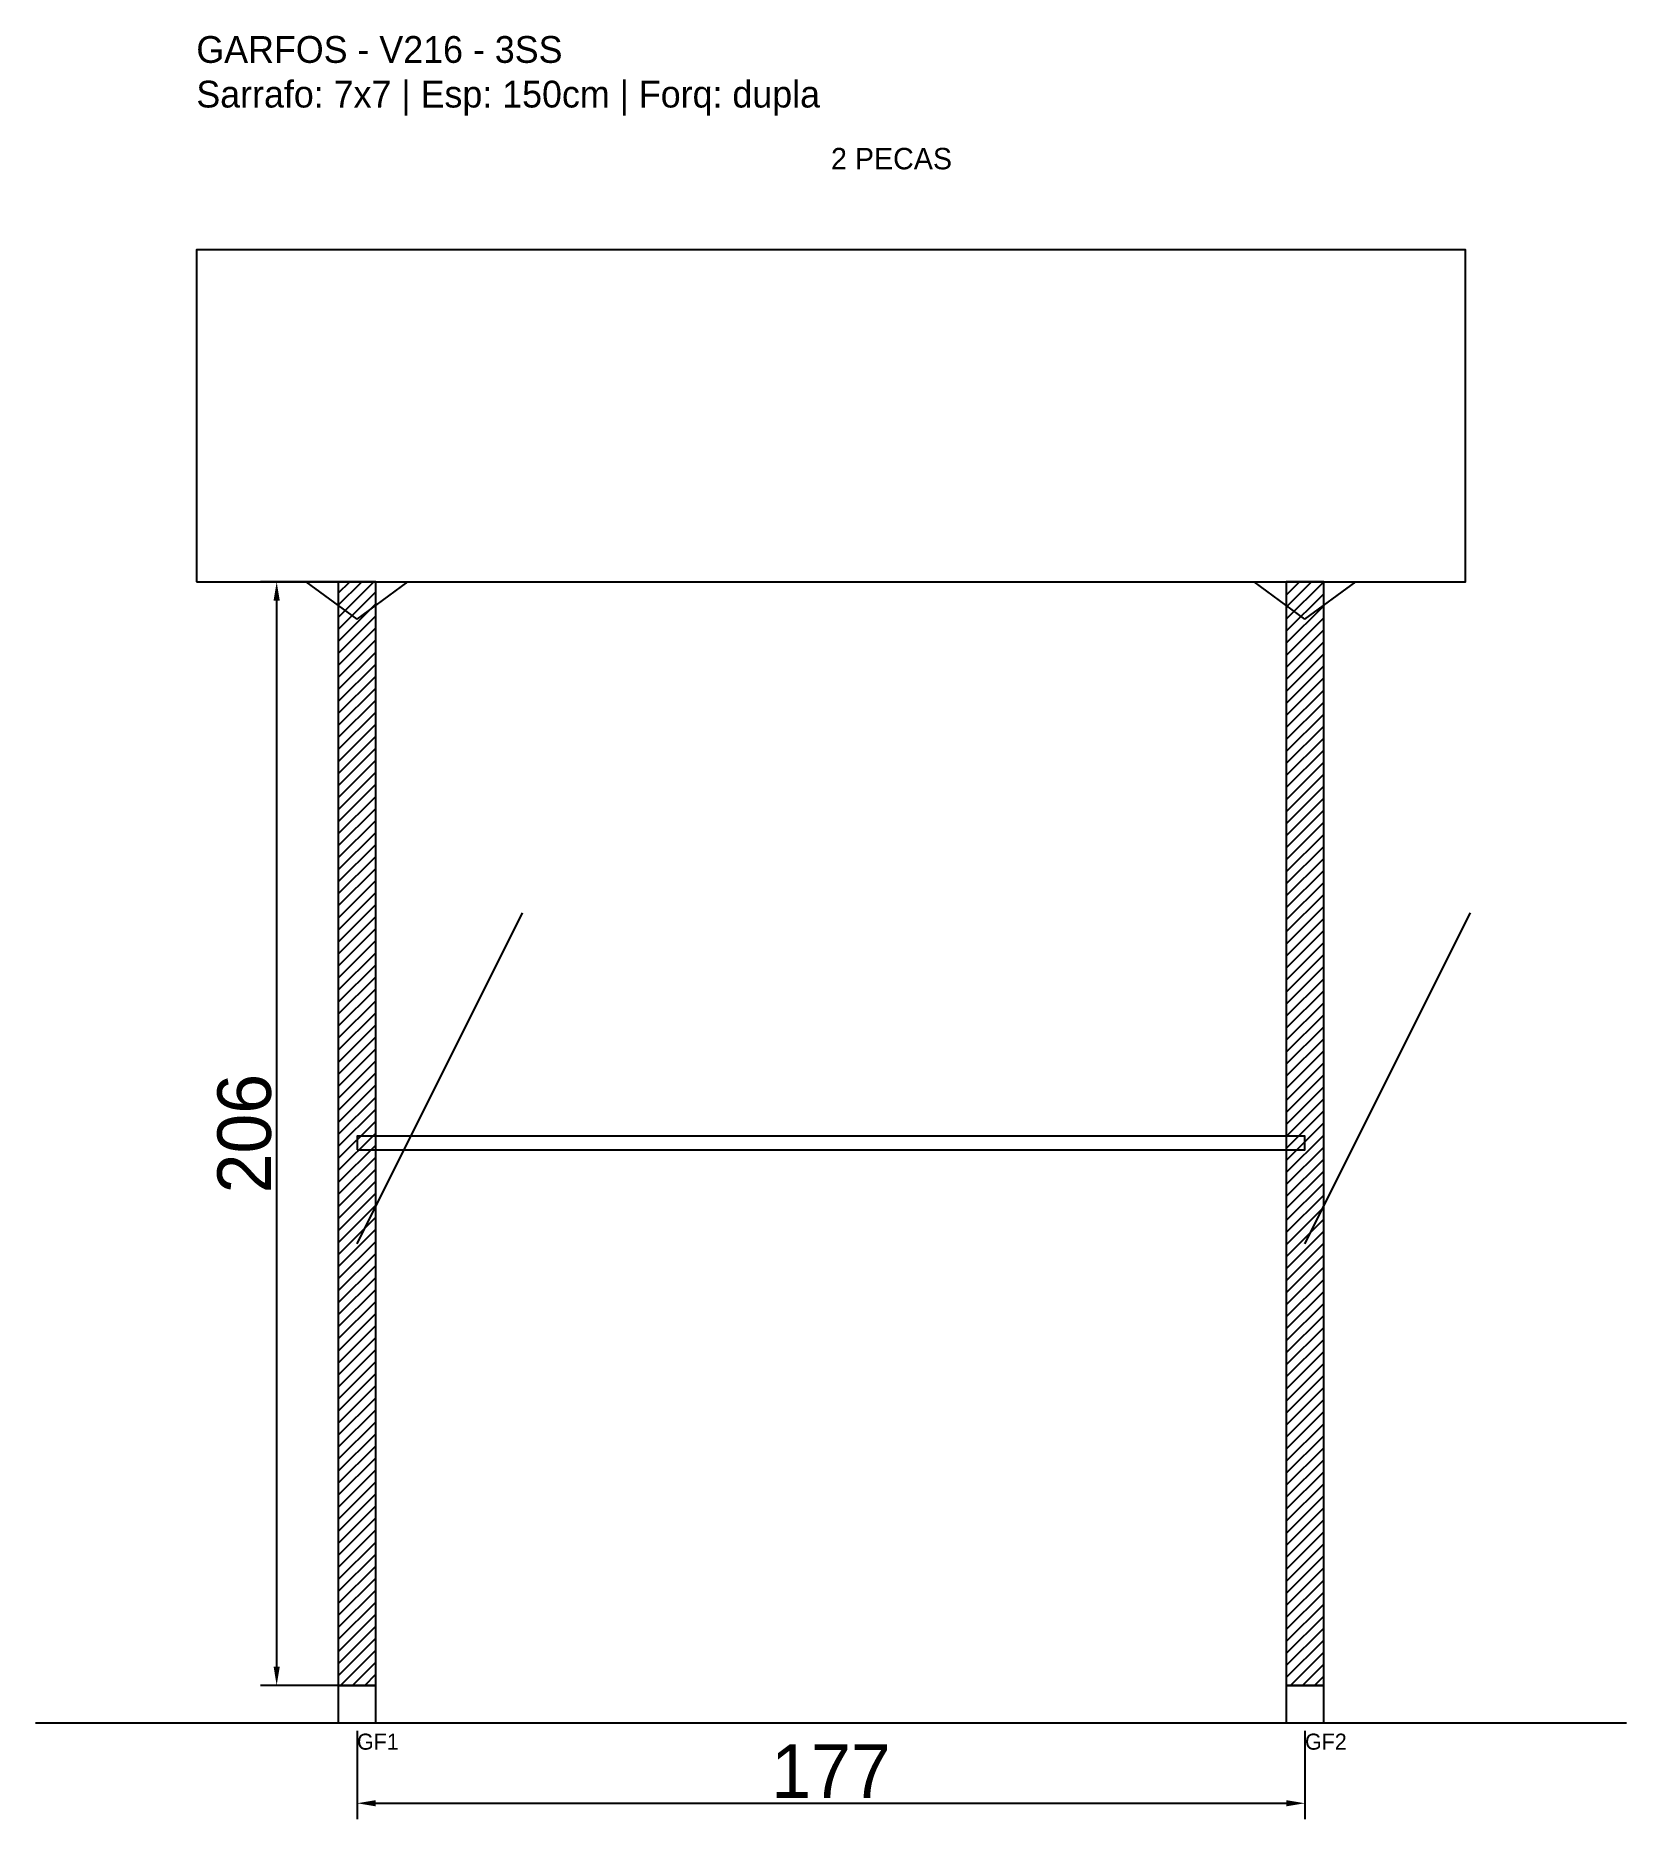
# Model space of a CAD drawing. Header units: metres. Extents: x -30 to 267, y -25 to 308.
import ezdxf

# ---------------------------------------------------------------- set-up
doc = ezdxf.new("R2010")
doc.units = ezdxf.units.M
for name, color, linetype in [('BARRA_ANCORAGEM', 1, 'Continuous'), ('COTA', 241, 'Continuous'), ('GARFOS OK', 3, 'Continuous'), ('NOME DA VIGA', 6, 'Continuous'), ('SARR_7x7', 40, 'Continuous'), ('TIRAS REESCORAMENTO', 252, 'Continuous'), ('VIGAS', 3, 'Continuous')]:
    doc.layers.add(name, color=color, linetype=linetype)
doc.dimstyles.new('EZ DXF', dxfattribs={"dimtxt": 10, "dimasz": 3.5, "dimexe": 3, "dimexo": 1.5, "dimgap": 1, "dimtad": 1, "dimdec": 1, "dimdsep": 46, "dimcen": 2.5, "dimazin": 3, "dimtfac": 1, "dimtmove": 0, "dimatfit": 3})

msp = doc.modelspace()

# ---------------------------------------------------------------- hatches: boundary and pattern name
at = {"layer": 'COTA'}
h = msp.add_hatch(dxfattribs=at)
h.set_pattern_fill('ANSI31', scale=0.5)
h.paths.add_polyline_path([(26.5, 0), (33.5, 0), (33.5, 206), (26.5, 206)])
h = msp.add_hatch(dxfattribs=at)
h.set_pattern_fill('ANSI31', scale=0.5)
h.paths.add_polyline_path([(203.5, 0), (210.5, 0), (210.5, 206), (203.5, 206)])

# ---------------------------------------------------------------- linework, layer by layer
at = {"layer": 'BARRA_ANCORAGEM'}
for p, q in [((30, 82.4), (60.9, 144.2)), ((207, 82.4), (237.9, 144.2))]:
    msp.add_line(p, q, dxfattribs=at)
at = {"layer": 'GARFOS OK'}
for p, q in [((30, 199), (20.5, 206)), ((20.5, 206), (39.5, 206)), ((30, 199), (39.5, 206)), ((207, 199), (197.5, 206)), ((197.5, 206), (216.5, 206)), ((207, 199), (216.5, 206))]:
    msp.add_line(p, q, dxfattribs=at)
at = {"layer": 'GARFOS OK', "linetype": 'CONTINUOUS'}
msp.add_line((-30, -7), (267, -7), dxfattribs=at)
at = {"layer": 'GARFOS OK'}
for points in [[(26.5, 0), (33.5, 0), (33.5, 206), (26.5, 206), (26.5, 0)], [(203.5, 0), (210.5, 0), (210.5, 206), (203.5, 206), (203.5, 0)]]:
    msp.add_lwpolyline(points, dxfattribs=at)
at = {"layer": 'SARR_7x7'}
for points in [[(26.5, -7), (33.5, -7), (33.5, 0), (26.5, 0), (26.5, -7)], [(203.5, -7), (210.5, -7), (210.5, 0), (203.5, 0), (203.5, -7)]]:
    msp.add_lwpolyline(points, dxfattribs=at)
at = {"layer": 'TIRAS REESCORAMENTO'}
msp.add_lwpolyline([(30, 100), (207, 100), (207, 102.5), (30, 102.5), (30, 100)], dxfattribs=at)
at = {"layer": 'VIGAS'}
msp.add_lwpolyline([(0, 206), (237, 206), (237, 268), (0, 268), (0, 206)], dxfattribs=at)

# ---------------------------------------------------------------- texts
at = {"layer": 'NOME DA VIGA'}
for s, height, p in [('2 PECAS', 4, (118.5, 283)), ('GF1', 3, (30, -12)), ('GF2', 3, (207, -12))]:
    msp.add_text(s, height=height, dxfattribs=at).set_placement(p)
at = {"layer": 'NOME DA VIGA', "insert": (0, 293), "char_height": 5, "attachment_point": 7}
msp.add_mtext('GARFOS - V216 - 3SS\\PSarrafo: 7x7 | Esp: 150cm | Forq: dupla', dxfattribs=at)

# ---------------------------------------------------------------- dimensions: what is measured, and where the dimension line sits
at = {"layer": 'COTA'}
msp.add_linear_dim(base=(15, 0), p1=(30, 0), p2=(30, 206), angle=90, dimstyle='EZ DXF', dxfattribs=at).render()
msp.add_linear_dim(base=(30, -22), p1=(30, -7), p2=(207, -7), dimstyle='EZ DXF', dxfattribs=at).render()

doc.saveas('drawing.dxf')
